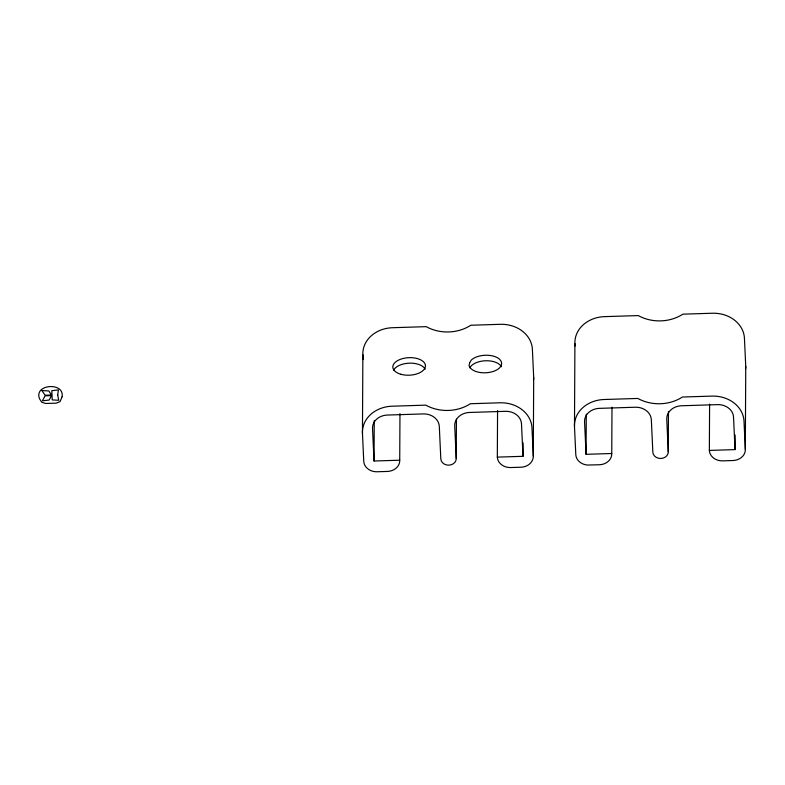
<?xml version="1.0" encoding="UTF-8"?>
<svg xmlns="http://www.w3.org/2000/svg" width="785" height="785" viewBox="0 0 785 785"><rect width="100%" height="100%" fill="white"/><g stroke="black" fill="none" stroke-linecap="round" stroke-linejoin="round"><path stroke-width="1.18" d="M399.967 413.607L399.722 460.206A12.854 10.843 0.3 0 1 387.378 471.442L377.104 471.765A12.854 10.843 0.3 0 1 363.759 461.335L362.454 433.173L362.866 354.692A30.851 26.013 0.3 0 1 392.471 327.718L426.186 326.658A38.553 32.519 0.3 0 0 470.804 325.245L500.349 324.313A30.851 26.013 0.3 0 1 532.387 349.335L533.692 377.507L533.28 455.987A12.854 10.843 0.3 0 1 520.946 467.222L510.672 467.546A12.854 10.843 0.3 0 1 497.327 457.125L497.572 410.526M399.722 460.206L374.033 461.011L374.249 420.544M374.033 461.011L372.522 428.541A15.425 13.011 0.3 0 1 387.329 415.059L423.292 413.921A15.425 13.011 0.3 0 1 439.306 426.432L440.817 458.901A7.713 6.506 0.3 0 0 448.824 465.162A7.713 6.506 0.3 0 0 456.232 458.42L456.438 419.18M497.327 457.125L523.006 456.311L523.085 442.818M611.996 407.199L611.75 453.504A12.854 10.843 0.3 0 1 599.416 464.749L587.592 465.044A12.854 10.843 0.3 0 1 575.797 454.643L574.483 426.481L574.914 343.614A30.851 26.013 0.3 0 1 604.529 316.64L638.244 315.58A38.553 32.519 0.3 0 0 682.862 314.167L712.407 313.235A30.851 26.013 0.3 0 1 744.435 338.257L745.75 366.418L745.318 449.285A12.854 10.843 0.3 0 1 732.974 460.53L722.7 460.854A12.854 10.843 0.3 0 1 709.355 450.423L709.601 404.118M611.75 453.504L586.071 454.319L586.277 414.107M586.071 454.319L584.56 421.849A15.425 13.011 0.3 0 1 599.367 408.357L635.32 407.229A15.425 13.011 0.3 0 1 651.334 419.739L652.845 452.209A7.713 6.506 0.3 0 0 660.852 458.469A7.713 6.506 0.3 0 0 668.261 451.718L668.467 411.507M709.355 450.423L735.045 449.609L735.123 434.988M745.318 449.285L744.003 421.123A30.851 26.013 0.3 0 0 711.975 396.101L682.42 397.033A38.553 32.519 0.3 0 1 637.812 398.446L604.097 399.506A30.851 26.013 0.3 0 0 574.483 426.481M735.045 449.609L733.533 417.139A15.425 13.011 0.3 0 0 717.519 404.628L681.557 405.766A15.425 13.011 0.3 0 0 666.75 419.249L668.261 451.718M574.914 343.614L575.032 346.057M533.28 455.987L531.975 427.825A30.851 26.013 0.3 0 0 499.947 402.793L470.392 403.735A38.553 32.519 0.3 0 1 425.774 405.138L392.068 406.208A30.851 26.013 0.3 0 0 362.454 433.173M523.006 456.311L521.495 423.841A15.425 13.011 0.3 0 0 505.481 411.32L469.528 412.459A15.425 13.011 0.3 0 0 454.721 425.941L456.232 458.42M362.866 354.692L363.092 359.589M533.692 377.507A12.854 10.843 0.3 0 1 533.447 380.107M469.881 367.753A16.318 8.763 -2.7 0 1 485.67 360.757A16.318 8.763 -2.7 0 1 501.399 366.762M393.638 370.157A16.318 8.763 -2.7 0 1 409.427 363.161A16.318 8.763 -2.7 0 1 425.146 369.166M745.75 366.418A12.854 10.843 0.3 0 1 745.495 369.028M57.707 395.032L58.747 400.281L52.232 399.918L51.81 390.714L58.384 389.89L57.707 395.032M469.656 362.768L469.096 365.349L469.626 367.311L471.226 368.852A16.318 8.763 -2.7 0 0 499.476 367.959L501.115 365.849L501.684 363.583L501.144 361.306L499.525 359.196A16.318 8.763 -2.7 0 0 471.275 360.079L469.656 362.768M62.084 396.827L60.053 401.626L56.147 403.156L45.618 403.47L41.703 402.205L39.525 398.731C33.627 383.943 64.782 381.814 62.084 396.827M51.535 395.591L49.141 400.065L42.429 400.792L45.088 395.856L51.535 395.591M51.457 395.032L45.157 395.228L41.84 390.518L48.837 390.969L51.457 395.032M400.929 374.288A16.318 8.763 -2.7 0 0 425.441 365.918A16.318 8.763 -2.7 0 0 401.007 359.098A16.318 8.763 -2.7 0 0 400.929 374.288"/></g></svg>
